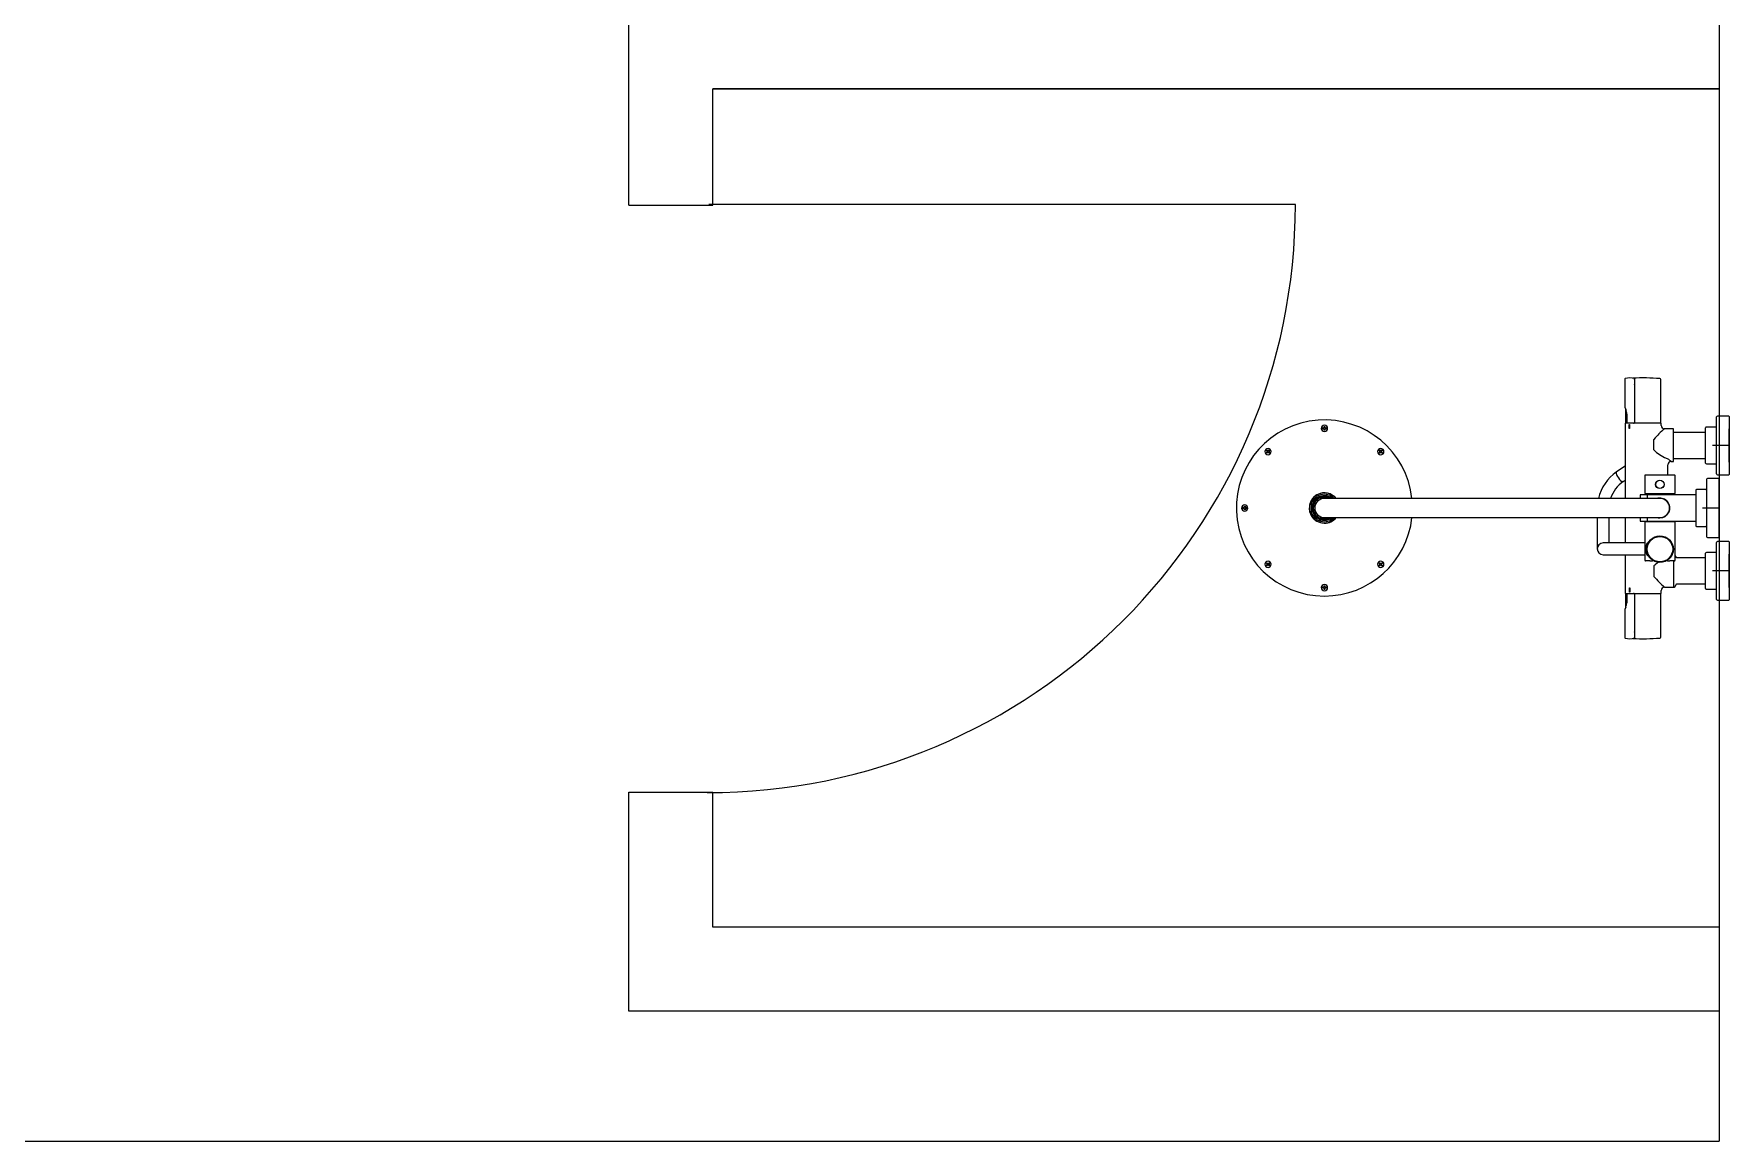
# Model space of a CAD drawing. Header units: millimetres. Extents: x -1544140 to 7445918, y -1294905 to 2019878.
# Drawn here: x 517582 to 519603, y 198527 to 199848 of the extents above; entities that cross this region are included whole.
import ezdxf
from ezdxf.lldxf.tags import DXFTag

# ---------------------------------------------------------------- set-up
doc = ezdxf.new("R2010")
doc.units = ezdxf.units.MM
doc.header["$MEASUREMENT"] = 0
doc.layers.add('JA_Building Outline', color=7, linetype='Continuous', lineweight=5)
tags = doc.linetypes.add('CENTER2', pattern=[28.575, 19.05, -3.175, 3.175, -3.175]).pattern_tags.tags
tags[10:11] = [DXFTag(74, 4), DXFTag(75, 0), DXFTag(340, '0'), DXFTag(46, 0.0), DXFTag(50, 0.0), DXFTag(44, 0.0), DXFTag(45, 0.0)]
tags[8:9] = [DXFTag(74, 4), DXFTag(75, 0), DXFTag(340, '0'), DXFTag(46, 0.0), DXFTag(50, 0.0), DXFTag(44, 0.0), DXFTag(45, 0.0)]
tags[6:7] = [DXFTag(74, 4), DXFTag(75, 0), DXFTag(340, '0'), DXFTag(46, 0.0), DXFTag(50, 0.0), DXFTag(44, 0.0), DXFTag(45, 0.0)]
tags[4:5] = [DXFTag(74, 4), DXFTag(75, 0), DXFTag(340, '0'), DXFTag(46, 0.0), DXFTag(50, 0.0), DXFTag(44, 0.0), DXFTag(45, 0.0)]

msp = doc.modelspace()

# ---------------------------------------------------------------- linework, layer by layer
for p, q in [((519591.3, 201982.1), (519591.3, 198527)), ((518291.3, 199643.3), (518291.3, 199782.1)), ((518391.3, 199643.3), (518391.3, 199782.1)), ((519591.3, 199782.1), (519591.3, 198782.1)), ((518291.3, 199643.3), (518391.3, 199643.3)), ((518291.3, 198943.3), (518391.3, 198943.3)), ((518391.3, 198782.1), (518391.3, 198943.3)), ((519591.3, 198782.1), (518391.3, 198782.1)), ((515495.2, 198527), (519591.3, 198527))]:
    msp.add_line(p, q)
at = {"color": 18, "true_color": 0x000000}
msp.add_line((519086, 199643.9), (518386.4, 199643.9), dxfattribs=at)
at = {"linetype": 'Continuous'}
for p, q in [((519478.8, 199435.9), (519478.8, 199402.6)), ((519490.2, 199429), (519490.3, 199429.4)), ((519490.2, 199429), (519490.2, 199383.2)), ((519490.3, 199435.4), (519490.3, 199429)), ((519521.6, 199383.7), (519521.6, 199435.4)), ((519479.6, 199400.3), (519479.6, 199383.7)), ((519118.3, 199377.6), (519120.1, 199377.6)), ((519118.3, 199376.7), (519118.3, 199377.6)), ((519120.1, 199376.7), (519118.3, 199376.7)), ((519120.1, 199379.4), (519120.6, 199379.4)), ((519120.1, 199377.6), (519120.1, 199379.4)), ((519120.1, 199374.8), (519120.1, 199376.7)), ((519120.6, 199379.4), (519121, 199379.4)), ((519121, 199379.4), (519121, 199377.6)), ((519121, 199377.6), (519122.9, 199377.6)), ((519121, 199376.7), (519121, 199374.8)), ((519122.9, 199376.7), (519121, 199376.7)), ((519122.9, 199377.6), (519122.9, 199376.7)), ((519481.3, 199383.2), (519479.1, 199383.2)), ((519479.1, 199383.2), (519479.1, 199293.6)), ((519481, 199394.2), (519481, 199394.2)), ((519481, 199394.2), (519481, 199383.4)), ((519481.3, 199383.2), (519481.2, 199383.2)), ((519489.7, 199383.2), (519481.3, 199383.2)), ((519483.9, 199381.8), (519484.3, 199381.8)), ((519483.9, 199376.8), (519483.9, 199381.8)), ((519484.3, 199376.8), (519483.9, 199376.8)), ((519484.3, 199381.8), (519484.3, 199376.8)), ((519489.6, 199383.2), (519489.7, 199383.2)), ((519522.1, 199383.2), (519489.7, 199383.2)), ((519490.2, 199383.2), (519489.7, 199383.2)), ((519522.1, 199380.6), (519522.1, 199383.2)), ((519527.8, 199376.6), (519526.1, 199376.6)), ((519536.6, 199376.6), (519527.8, 199376.6)), ((519536.6, 199337.6), (519536.6, 199376.6)), ((519536.9, 199337.7), (519536.9, 199376.6)), ((519575.1, 199335.7), (519575.1, 199377.7)), ((519587.1, 199378.7), (519576.1, 199378.7)), ((519588.1, 199322.7), (519588.1, 199390.7)), ((519602.6, 199391.7), (519589.1, 199391.7)), ((519603.1, 199391.2), (519603.1, 199322.2)), ((519120.6, 199374.8), (519120.1, 199374.8)), ((519121, 199374.8), (519120.6, 199374.8)), ((519513.4, 199351.3), (519513.4, 199363.9)), ((519575.1, 199372.2), (519536.9, 199372.2)), ((519051.5, 199350.6), (519051.8, 199350.9)), ((519052.8, 199349.3), (519051.5, 199350.6)), ((519051.5, 199348), (519052.8, 199349.3)), ((519052.1, 199347.4), (519051.5, 199348)), ((519051.8, 199350.9), (519052.1, 199351.3)), ((519052.1, 199351.3), (519053.4, 199350)), ((519053.4, 199348.7), (519052.1, 199347.4)), ((519053.4, 199350), (519054.7, 199351.3)), ((519054.7, 199347.4), (519053.4, 199348.7)), ((519055.4, 199350.6), (519054.1, 199349.3)), ((519054.1, 199349.3), (519055.4, 199348)), ((519054.7, 199351.3), (519055.4, 199350.6)), ((519055, 199347.7), (519054.7, 199347.4)), ((519055.4, 199348), (519055, 199347.7)), ((519185.8, 199350.6), (519186.5, 199351.3)), ((519187.1, 199349.3), (519185.8, 199350.6)), ((519185.8, 199348), (519187.1, 199349.3)), ((519186.1, 199347.7), (519185.8, 199348)), ((519186.5, 199347.4), (519186.1, 199347.7)), ((519186.5, 199351.3), (519187.8, 199350)), ((519187.8, 199348.7), (519186.5, 199347.4)), ((519187.8, 199350), (519189.1, 199351.3)), ((519189.1, 199347.4), (519187.8, 199348.7)), ((519189.7, 199350.6), (519188.4, 199349.3)), ((519188.4, 199349.3), (519189.7, 199348)), ((519189.1, 199351.3), (519189.4, 199350.9)), ((519189.7, 199348), (519189.1, 199347.4)), ((519189.4, 199350.9), (519189.7, 199350.6)), ((519534.1, 199337.6), (519536.6, 199337.6)), ((519534.3, 199337.6), (519536.6, 199337.6)), ((519536.6, 199337.6), (519536.6, 199337.6)), ((519536.9, 199341.2), (519575.1, 199341.2)), ((519576.1, 199334.7), (519587.1, 199334.7)), ((519479.1, 199332.1), (519468.9, 199325.1)), ((519502.6, 199320.8), (519502.6, 199299.5)), ((519538.1, 199321.3), (519503.1, 199321.3)), ((519530.1, 199321.3), (519530.1, 199333.6)), ((519538.6, 199299.5), (519538.6, 199320.8)), ((519576.3, 199316.1), (519576.3, 199248.1)), ((519590.8, 199317.1), (519577.3, 199317.1)), ((519589.1, 199321.7), (519602.6, 199321.7)), ((519591.3, 199247.6), (519591.3, 199316.6)), ((519114.9, 199294.1), (519116.1, 199294.1)), ((519125, 199294.1), (519116.1, 199294.1)), ((519125, 199294.1), (519126.3, 199294.1)), ((519505, 199297.7), (519497.3, 199297.7)), ((519538.6, 199298.1), (519502.6, 199298.1)), ((519502.6, 199298.1), (519502.6, 199297.7)), ((519502.8, 199299.3), (519538.4, 199299.3)), ((519505.2, 199297.6), (519505.2, 199293.6)), ((519563.3, 199297.8), (519505.4, 199297.8)), ((519508.6, 199299.3), (519508.6, 199298.1)), ((519532.6, 199298.1), (519532.6, 199299.3)), ((519538.6, 199297.8), (519538.6, 199298.1)), ((519563.3, 199303.1), (519563.3, 199261.1)), ((519575.3, 199304.1), (519564.3, 199304.1)), ((519023.3, 199282.6), (519025.1, 199282.6)), ((519023.3, 199282.1), (519023.3, 199282.6)), ((519023.3, 199281.7), (519023.3, 199282.1)), ((519025.1, 199281.7), (519023.3, 199281.7)), ((519025.1, 199284.4), (519026, 199284.4)), ((519025.1, 199282.6), (519025.1, 199284.4)), ((519025.1, 199279.8), (519025.1, 199281.7)), ((519026, 199279.8), (519025.1, 199279.8)), ((519026, 199284.4), (519026, 199282.6)), ((519026, 199282.6), (519027.9, 199282.6)), ((519026, 199281.7), (519026, 199279.8)), ((519027.9, 199281.7), (519026, 199281.7)), ((519027.9, 199282.6), (519027.9, 199282.1)), ((519027.9, 199282.1), (519027.9, 199281.7)), ((519104.6, 199290.3), (519104.6, 199285.6)), ((519104.6, 199285.6), (519104.6, 199278.7)), ((519104.6, 199278.7), (519104.6, 199273.9)), ((519161.1, 199293.6), (519120.6, 199293.6)), ((519480.1, 199293.6), (519161.1, 199293.6)), ((519520.6, 199293.6), (519480.1, 199293.6)), ((519532.1, 199284.1), (519531.8, 199284.6)), ((519531.8, 199279.7), (519532.1, 199280.1)), ((519532.1, 199284.1), (519532.1, 199280.1)), ((519116.1, 199270.1), (519114.9, 199270.1)), ((519116.1, 199270.1), (519125, 199270.1)), ((519120.6, 199270.6), (519161.1, 199270.6)), ((519126.3, 199270.1), (519125, 199270.1)), ((519161.1, 199270.6), (519480.1, 199270.6)), ((519445.9, 199270.6), (519445.9, 199262.8)), ((519445.9, 199262.8), (519445.9, 199233.4)), ((519459.9, 199262.8), (519459.9, 199270.6)), ((519459.9, 199240.4), (519459.9, 199262.8)), ((519479.1, 199270.6), (519479.1, 199240.4)), ((519480.1, 199270.6), (519520.6, 199270.6)), ((519497.3, 199266.5), (519505, 199266.5)), ((519502.6, 199266.5), (519502.6, 199266.1)), ((519538.6, 199266.1), (519502.6, 199266.1)), ((519538.6, 199265.5), (519502.6, 199265.5)), ((519502.6, 199265.5), (519502.6, 199219.8)), ((519505.2, 199270.6), (519505.2, 199266.7)), ((519505.4, 199266.5), (519563.3, 199266.5)), ((519507.6, 199266.1), (519507.6, 199265.5)), ((519533.6, 199265.5), (519533.6, 199266.1)), ((519538.6, 199266.1), (519538.6, 199266.5)), ((519538.6, 199219.8), (519538.6, 199265.5)), ((519564.3, 199260.1), (519575.3, 199260.1)), ((519476.4, 199240.4), (519452.9, 199240.4)), ((519502.6, 199240.4), (519476.4, 199240.4)), ((519504.6, 199234.2), (519504, 199234.2)), ((519504.3, 199235.7), (519504.8, 199235.7)), ((519504.6, 199234.3), (519504.6, 199234.3)), ((519505.5, 199238.2), (519504.9, 199238.2)), ((519505.8, 199240.2), (519505.5, 199240.2)), ((519506.3, 199240.2), (519505.8, 199240.2)), ((519577.3, 199247.1), (519590.8, 199247.1)), ((519588.1, 199173.1), (519588.1, 199241.1)), ((519602.6, 199242.1), (519589.1, 199242.1)), ((519603.1, 199241.6), (519603.1, 199172.6)), ((519051.5, 199216.3), (519052.1, 199216.9)), ((519052.8, 199215), (519051.5, 199216.3)), ((519051.5, 199213.7), (519052.8, 199215)), ((519051.8, 199213.3), (519051.5, 199213.7)), ((519052.1, 199213), (519051.8, 199213.3)), ((519052.1, 199216.9), (519053.4, 199215.6)), ((519053.4, 199214.3), (519052.1, 199213)), ((519053.4, 199215.6), (519054.7, 199216.9)), ((519054.7, 199213), (519053.4, 199214.3)), ((519055.4, 199216.3), (519054.1, 199215)), ((519054.1, 199215), (519055.4, 199213.7)), ((519054.7, 199216.9), (519055, 199216.6)), ((519055.4, 199213.7), (519054.7, 199213)), ((519055, 199216.6), (519055.4, 199216.3)), ((519185.8, 199216.3), (519186.1, 199216.6)), ((519187.1, 199215), (519185.8, 199216.3)), ((519185.8, 199213.7), (519187.1, 199215)), ((519186.5, 199213), (519185.8, 199213.7)), ((519186.1, 199216.6), (519186.5, 199216.9)), ((519186.5, 199216.9), (519187.8, 199215.6)), ((519187.8, 199214.3), (519186.5, 199213)), ((519187.8, 199215.6), (519189.1, 199216.9)), ((519189.1, 199213), (519187.8, 199214.3)), ((519189.7, 199216.3), (519188.4, 199215)), ((519188.4, 199215), (519189.7, 199213.7)), ((519189.1, 199216.9), (519189.7, 199216.3)), ((519189.4, 199213.3), (519189.1, 199213)), ((519189.7, 199213.7), (519189.4, 199213.3)), ((519452.9, 199226.4), (519476.4, 199226.4)), ((519476.4, 199226.4), (519502.6, 199226.4)), ((519479.1, 199226.4), (519479.1, 199180.4)), ((519508.5, 199219), (519503.4, 199219)), ((519504, 199231.7), (519504.6, 199231.7)), ((519504.8, 199230.2), (519504.3, 199230.2)), ((519504.6, 199231.6), (519504.6, 199231.6)), ((519504.9, 199227.7), (519505.5, 199227.7)), ((519505.8, 199225.7), (519506.3, 199225.7)), ((519506.4, 199225.6), (519506.4, 199225.6)), ((519508.5, 199219), (519511.3, 199219)), ((519529.9, 199219), (519532.6, 199219)), ((519537.8, 199219), (519532.6, 199219)), ((519536.6, 199219), (519536.6, 199187.6)), ((519575.1, 199222.6), (519540.2, 199222.6)), ((519575.1, 199186.1), (519575.1, 199228.1)), ((519587.1, 199229.1), (519576.1, 199229.1)), ((519513.4, 199213), (519513.4, 199200.4)), ((519118.3, 199187.6), (519120.1, 199187.6)), ((519118.3, 199186.7), (519118.3, 199187.6)), ((519120.1, 199186.7), (519118.3, 199186.7)), ((519120.1, 199189.4), (519120.6, 199189.4)), ((519120.1, 199187.6), (519120.1, 199189.4)), ((519120.1, 199184.8), (519120.1, 199186.7)), ((519120.6, 199184.8), (519120.1, 199184.8)), ((519120.6, 199189.4), (519121, 199189.4)), ((519121, 199184.8), (519120.6, 199184.8)), ((519121, 199189.4), (519121, 199187.6)), ((519121, 199187.6), (519122.9, 199187.6)), ((519121, 199186.7), (519121, 199184.8)), ((519122.9, 199186.7), (519121, 199186.7)), ((519122.9, 199187.6), (519122.9, 199186.7)), ((519479.1, 199180.2), (519481.3, 199180.2)), ((519479.6, 199179.7), (519479.6, 199163)), ((519481, 199179.9), (519481, 199169.1)), ((519481.2, 199180.2), (519481.3, 199180.2)), ((519481.3, 199180.2), (519489.7, 199180.2)), ((519484.4, 199181.7), (519484.4, 199186.7)), ((519484.4, 199186.7), (519484.8, 199186.7)), ((519484.8, 199181.7), (519484.4, 199181.7)), ((519484.8, 199186.7), (519484.8, 199181.7)), ((519489.7, 199180.2), (519489.6, 199180.2)), ((519489.7, 199180.2), (519522.1, 199180.2)), ((519489.7, 199180.2), (519490.2, 199180.2)), ((519490.2, 199180.2), (519490.2, 199134.3)), ((519521.6, 199128), (519521.6, 199179.7)), ((519522.1, 199180.4), (519522.1, 199183.6)), ((519526.1, 199187.6), (519527.8, 199187.6)), ((519527.8, 199187.6), (519536.6, 199187.6)), ((519540.2, 199191.6), (519575.1, 199191.6)), ((519576.1, 199185.1), (519587.1, 199185.1)), ((519478.8, 199160.7), (519478.8, 199127.5)), ((519481, 199169.1), (519481, 199169.1)), ((519589.1, 199172.1), (519602.6, 199172.1)), ((519490.3, 199133.9), (519490.2, 199134.3)), ((519490.3, 199134.3), (519490.3, 199128))]:
    msp.add_line(p, q, dxfattribs=at)
at = {"linetype": 'CENTER2'}
for p, q in [((519603.1, 199336.7), (519603.1, 199376.7)), ((519603.1, 199356.7), (519583.1, 199356.7)), ((519591.3, 199262.1), (519591.3, 199302.1)), ((519591.3, 199282.1), (519571.3, 199282.1)), ((519603.1, 199187.1), (519603.1, 199227.1)), ((519603.1, 199207.1), (519583.1, 199207.1))]:
    msp.add_line(p, q, dxfattribs=at)
for points in [[(518291.3, 199782.1), (518291.3, 199782.1), (518291.3, 200043.3)], [(519591.3, 199782.1), (518391.3, 199782.1)], [(518391.3, 199782.1), (519591.3, 199782.1)], [(519591.3, 198682.1), (518291.3, 198682.1), (518291.3, 198943.3)]]:
    msp.add_lwpolyline(points)
at = {"linetype": 'Continuous'}
for centre, radius in [((519520.6, 199310.3), 5.1), ((519520.6, 199310.3), 5), ((519520.6, 199233), 16), ((519520.6, 199233), 15.3), ((519520.6, 199233), 15.2)]:
    msp.add_circle(centre, radius, dxfattribs=at)
for centre, radius, start, end in [((519479.3, 199435.9), 0.5, 106.3827, 180), ((519484.8, 199417.2), 20, 73.6173, 106.3827), ((519500.6, 199187.2), 250, 85.393, 92.8204), ((519490.3, 199435.9), 0.5, 57.3328, 73.6173), ((519520.6, 199435.4), 1, 0, 85.393), ((519468.2, 199394.3), 12.8, 359.4909, 20.4181), ((519120.6, 199282.1), 105, 6.2879, 270), ((519120.6, 199377.1), 3.75, 90, 180), ((519120.6, 199377.1), 3.75, 180, 270), ((519120.6, 199377.1), 3.75, 270, 90), ((519480.1, 199383.7), 0.5, 180, 270), ((519490.2, 199384.6), 1.57, 217.6559, 248.0534), ((519597.8, 199292.6), 110.5, 130.4688, 139.7902), ((519521.1, 199383.7), 0.5, 270, 0), ((519526.1, 199380.6), 4, 179.9991, 269.9998), ((519536.6, 199373.6), 3.05, 84.4823, 90), ((519576.1, 199377.7), 1, 90, 180), ((519587.1, 199379.7), 1, 270, 0), ((519589.1, 199390.7), 1, 90, 180), ((519602.6, 199391.2), 0.5, 0, 90), ((519053.4, 199349.3), 3.75, 135, 225), ((519053.4, 199349.3), 3.75, 315, 135), ((519053.4, 199349.3), 3.75, 225, 315), ((519187.8, 199349.3), 3.75, 135, 225), ((519187.8, 199349.3), 3.75, 45, 135), ((519187.8, 199349.3), 3.75, 225, 45), ((519548.7, 199387.7), 50.7, 225.9079, 245.7419), ((519515.5, 199314.3), 29.9, 51.7215, 65.6629), ((519534.1, 199333.6), 4, 90, 179.9995), ((519536.6, 199340.7), 3.05, 270, 275.5177), ((519576.1, 199335.7), 1, 180, 270), ((519587.1, 199333.7), 1, 0, 90), ((519498.8, 199281.5), 52.9, 124.437, 166.7578), ((519503.1, 199320.8), 0.5, 90, 180), ((519538.1, 199320.8), 0.5, 0, 90), ((519577.3, 199316.1), 1, 90, 180), ((519589.1, 199322.7), 1, 180, 270), ((519590.8, 199316.6), 0.5, 0, 90), ((519602.6, 199322.2), 0.5, 270, 0), ((519120.6, 199282.1), 18.1, 39.4466, 270), ((519120.6, 199282.1), 18, 39.709, 156.4435), ((519120.6, 199282.1), 16.4, 44.6563, 167.9269), ((519120.6, 199282.1), 14.7, 51.4728, 270), ((519120.6, 199282.1), 13.5, 58.4137, 270), ((519120.6, 199282.1), 13.3, 115.5438, 244.4562), ((519120.6, 199282.1), 13.3, 59.8441, 64.4562), ((519498.8, 199281.5), 38.9, 124.4419, 161.8434), ((519621.2, 199282.1), 125, 172.9118, 174.7213), ((519497.3, 199297.5), 0.2, 90, 172.9118), ((519502.8, 199299.5), 0.2, 180, 270), ((519505, 199297.5), 0.2, 0, 90), ((519505.4, 199297.6), 0.2, 90, 180), ((519538.4, 199299.5), 0.2, 270, 0), ((519564.3, 199303.1), 1, 90, 180), ((519575.3, 199305.1), 1, 270, 0), ((519025.6, 199282.1), 3.75, 0, 180), ((519025.6, 199282.1), 3.75, 180, 270), ((519025.6, 199282.1), 3.75, 270, 0), ((519120.6, 199282.1), 18, 156.4435, 203.5565), ((519120.6, 199282.1), 18, 156.4435, 157.4611), ((519110.4, 199286.9), 6.74, 149.0142, 158.647), ((519120.6, 199282.1), 18, 203.5565, 320.291), ((519110.9, 199277.6), 7.29, 201.7179, 210.6195), ((519120.6, 199282.1), 16.4, 192.0731, 315.3437), ((519120.6, 199282.1), 11.5, 90, 270), ((519520.6, 199282.1), 11.8, 270, 101.7759), ((519520.6, 199282.1), 11.5, 270, 90), ((519120.6, 199282.1), 105, 270, 353.7121), ((519120.6, 199282.1), 18.1, 270, 320.5534), ((519120.6, 199282.1), 13.5, 270, 301.5863), ((519120.6, 199282.1), 14.7, 270, 308.5272), ((519120.6, 199282.1), 13.3, 295.5438, 300.1559), ((519621.2, 199282.1), 125, 185.2787, 187.0882), ((519497.3, 199266.7), 0.2, 187.0882, 270), ((519505, 199266.7), 0.2, 270, 0), ((519505.4, 199266.7), 0.2, 180, 270), ((519520.6, 199282.1), 11.8, 259.8223, 270), ((519564.3, 199261.1), 1, 180, 270), ((519575.3, 199259.1), 1, 0, 90), ((519452.9, 199233.4), 7, 90, 270), ((519520.6, 199233), 17, 170.7281, 175.7607), ((519520.6, 199233), 17, 177.5002, 182.5025), ((519510.1, 199234.2), 6.42, 172.3904, 181.1481), ((519510.6, 199234.2), 6.9, 180.5306, 180.8322), ((519504.1, 199234.2), 0.472, 198.2811, 208.5261), ((519520.6, 199233), 17, 163.8248, 168.9605), ((519510.4, 199235.4), 6.52, 164.9913, 174.3574), ((519504.3, 199236.2), 0.424, 192.9312, 270), ((519520.4, 199233), 16.3, 161.4029, 170.45), ((519520.6, 199233), 17, 156.6748, 161.9973), ((519520.6, 199233), 17, 156.9862, 161.4788), ((519520.6, 199233), 17, 156.9862, 161.4788), ((519520.6, 199233), 17, 156.9862, 161.4788), ((519520.6, 199233), 17, 156.9862, 161.4788), ((519505.9, 199239.2), 0.997, 95.3453, 155.7111), ((519505.5, 199239.7), 0.5, 90.0171, 155.8523), ((519577.3, 199248.1), 1, 180, 270), ((519589.1, 199241.1), 1, 90, 180), ((519590.8, 199247.6), 0.5, 270, 0), ((519602.6, 199241.6), 0.5, 0, 90), ((519053.4, 199215), 3.75, 45, 225), ((519053.4, 199215), 3.75, 315, 45), ((519187.8, 199215), 3.75, 135, 315), ((519187.8, 199215), 3.75, 45, 135), ((519187.8, 199215), 3.75, 315, 45), ((519503.4, 199219.8), 0.8, 180, 270), ((519504.1, 199232.3), 0.532, 182.4997, 270), ((519503.9, 199231.8), 0.296, 155.7309, 186.446), ((519504.1, 199231.8), 0.472, 151.4739, 161.7189), ((519510.6, 199231.8), 6.9, 179.1678, 187.3385), ((519510.1, 199231.8), 6.42, 178.8519, 179.2212), ((519520.6, 199233), 17, 186.547, 189.2719), ((519504.3, 199229.8), 0.424, 90, 167.0688), ((519504.2, 199229.8), 0.318, 163.3309, 192.3461), ((519510.4, 199230.6), 6.56, 185.6813, 194.9937), ((519510.4, 199230.6), 6.52, 185.6426, 185.8905), ((519520.6, 199233), 17, 191.0395, 196.1752), ((519520.4, 199233), 16.3, 189.55, 198.5971), ((519520.6, 199233), 17, 198.0027, 200.7431), ((519520.6, 199233), 17, 198.0028, 203.3253), ((519520.6, 199233), 17, 198.0027, 200.7431), ((519520.6, 199233), 17, 198.0027, 200.7431), ((519520.6, 199233), 17, 198.0027, 200.7431), ((519520.6, 199233), 17, 198.0027, 203.1134), ((519505.9, 199226.7), 0.998, 204.2817, 264.6315), ((519511.3, 199219.8), 0.8, 270, 0), ((519547.9, 199177.8), 49.2, 126.834, 134.3798), ((519529.9, 199219.8), 0.8, 202.0995, 270), ((519537.8, 199219.8), 0.8, 270, 0), ((519536.6, 199223.6), 3.05, 8.1198, 49.164), ((519542.6, 199224.5), 3.05, 188.1198, 216.4999), ((519576.1, 199228.1), 1, 90, 180), ((519587.1, 199230.1), 1, 270, 0), ((519053.4, 199215), 3.75, 225, 315), ((519594.8, 199268.7), 106.2, 220.0226, 229.7184), ((519120.6, 199187.1), 3.75, 90, 270), ((519120.6, 199187.1), 3.75, 0, 90), ((519120.6, 199187.1), 3.75, 270, 0), ((519482.1, 199180.4), 3.05, 180, 185.0703), ((519480.1, 199179.7), 0.5, 90, 180), ((519490.2, 199178.7), 1.57, 111.9466, 142.3441), ((519521.1, 199179.7), 0.5, 0, 90), ((519526.1, 199183.6), 4, 90.0039, 179.9991), ((519519, 199180.4), 3.05, 354.9297, 0), ((519536.6, 199190.7), 3.05, 270, 351.8802), ((519542.6, 199189.8), 3.05, 143.5001, 171.8802), ((519576.1, 199186.1), 1, 180, 270), ((519587.1, 199184.1), 1, 0, 90), ((519589.1, 199173.1), 1, 180, 270), ((519467.4, 199169.2), 13.6, 337.4196, 359.8652), ((519602.6, 199172.6), 0.5, 270, 0), ((519479.3, 199127.5), 0.5, 180, 253.6173), ((519484.8, 199146.2), 20, 253.6173, 286.3827), ((519500.6, 199376.2), 250, 267.1796, 274.607), ((519490.3, 199127.5), 0.5, 286.3827, 302.2696), ((519520.6, 199128), 1, 274.607, 0)]:
    msp.add_arc(centre, radius, start, end, dxfattribs=at)
msp.add_ellipse((519472.8, 199319.3), major_axis=(3.96, -5.77), ratio=0.321667, start_param=3.140988, end_param=5.682105, dxfattribs=at)
for points, knots in [([(519489.4, 199436.6), (519489.5, 199436.6), (519489.6, 199436.6), (519489.9, 199436.6), (519490.2, 199436.6), (519490.4, 199436.6), (519490.6, 199436.6), (519490.7, 199436.6), (519490.9, 199436.6), (519490.9, 199436.5), (519491, 199436.5), (519491, 199436.5), (519490.9, 199436.4), (519490.8, 199436.4), (519490.7, 199436.4)], [0.517462, 0.517462, 0.517462, 0.517462, 0.5625, 0.5625, 0.625, 0.6875, 0.6875, 0.75, 0.75, 0.8125, 0.8125, 0.875, 0.875, 1, 1, 1, 1]), ([(519490.3, 199435.4), (519490.3, 199435.5), (519490.3, 199435.6), (519490.4, 199435.8), (519490.4, 199435.9), (519490.5, 199436.2), (519490.6, 199436.3), (519490.7, 199436.4)], [0, 0, 0, 0, 0.25, 0.25, 0.5, 0.5, 1, 1, 1, 1]), ([(519490.3, 199429), (519490.3, 199428.9), (519490.3, 199428.9), (519490.2, 199428.8), (519490.2, 199428.7), (519490.2, 199428.7)], [0, 0, 0, 0, 0.5, 0.5, 0.7344365, 0.7344365, 0.7344365, 0.7344365]), ([(519478.8, 199402.6), (519478.8, 199402.5), (519478.8, 199402.2), (519479, 199401.6), (519479.4, 199400.9), (519479.8, 199399.9), (519480.1, 199399.2), (519480.2, 199398.8), (519480.2, 199398.8)], [0, 0, 0, 0, 0.109963, 0.30268, 0.531499, 0.755897, 0.984814, 1, 1, 1, 1]), ([(519481.2, 199383.2), (519481.2, 199383.2), (519481.1, 199383.2), (519481.1, 199383.3), (519481, 199383.3), (519481, 199383.5), (519481, 199383.6), (519481.1, 199383.7)], [0, 0, 0, 0, 0.25, 0.25, 0.5, 0.5, 1, 1, 1, 1]), ([(519504.1, 199234.2), (519504.1, 199234.2), (519503.9, 199234.2), (519503.8, 199234.1), (519503.6, 199233.9), (519503.6, 199233.8), (519503.6, 199233.7)], [0, 0, 0, 0, 0.240664, 0.5, 0.759336, 1, 1, 1, 1]), ([(519503.9, 199236), (519503.9, 199236), (519503.9, 199235.9), (519503.8, 199235.8), (519503.8, 199235.7)], [0.6476392, 0.6476392, 0.6476392, 0.6476392, 0.7579179, 1, 1, 1, 1]), ([(519504.9, 199238.2), (519504.9, 199238.2), (519504.7, 199238.2), (519504.5, 199238.1), (519504.3, 199237.9), (519504.3, 199237.8), (519504.3, 199237.7)], [0, 0, 0, 0, 0.243401, 0.5, 0.756599, 1, 1, 1, 1]), ([(519503.8, 199230.3), (519503.8, 199230.2), (519503.9, 199230.1), (519503.9, 199230), (519503.9, 199230)], [0, 0, 0, 0, 0.2420821, 0.3523608, 0.3523608, 0.3523608, 0.3523608]), ([(519504.3, 199228.3), (519504.3, 199228.2), (519504.3, 199228), (519504.5, 199227.9), (519504.7, 199227.8), (519504.9, 199227.7), (519504.9, 199227.7)], [0, 0, 0, 0, 0.243401, 0.5, 0.756599, 1, 1, 1, 1]), ([(519481.2, 199180.2), (519481.2, 199180.2), (519481.1, 199180.1), (519481.1, 199180.1), (519481, 199180), (519481, 199179.9), (519481, 199179.8), (519481.1, 199179.7)], [0, 0, 0, 0, 0.25, 0.25, 0.5, 0.5, 1, 1, 1, 1]), ([(519480, 199163.9), (519479.9, 199163.8), (519479.7, 199163.3), (519479.4, 199162.5), (519479, 199161.7), (519478.8, 199161.1), (519478.8, 199160.8), (519478.8, 199160.7)], [0, 0, 0, 0, 0.109387, 0.362737, 0.636911, 0.911365, 1, 1, 1, 1]), ([(519490.2, 199134.6), (519490.2, 199134.6), (519490.2, 199134.6), (519490.3, 199134.5), (519490.3, 199134.4), (519490.3, 199134.3)], [0.2693967, 0.2693967, 0.2693967, 0.2693967, 0.5, 0.5, 1, 1, 1, 1]), ([(519490.7, 199127), (519490.8, 199127), (519490.8, 199126.9), (519490.9, 199126.9), (519490.9, 199126.9), (519491, 199126.8), (519491, 199126.8), (519490.9, 199126.8), (519490.9, 199126.8), (519490.7, 199126.7), (519490.5, 199126.7), (519490.1, 199126.7), (519489.9, 199126.7), (519489.6, 199126.7), (519489.5, 199126.7), (519489.3, 199126.7)], [0, 0, 0, 0, 0.0625, 0.0625, 0.125, 0.125, 0.1875, 0.1875, 0.25, 0.25, 0.375, 0.375, 0.4375, 0.4375, 0.4854065, 0.4854065, 0.4854065, 0.4854065]), ([(519490.7, 199127), (519490.6, 199127), (519490.6, 199127), (519490.5, 199127.1), (519490.5, 199127.2), (519490.4, 199127.5), (519490.3, 199127.7), (519490.3, 199128)], [0, 0, 0, 0, 0.25, 0.25, 0.5, 0.5, 1, 1, 1, 1])]:
    msp.add_open_spline(points, degree=3, knots=knots, dxfattribs=at)
msp.add_open_spline([(519476.8, 199313.6), (519477.6, 199314.1), (519478.4, 199314.7), (519479.1, 199315.2)], degree=3, dxfattribs=at)
at = {"layer": 'JA_Building Outline', "color": 18, "lineweight": 5, "true_color": 0x000000}
msp.add_arc((518384.7, 199643.9), 701.3, 270, 0, dxfattribs=at)

doc.saveas('drawing.dxf')
